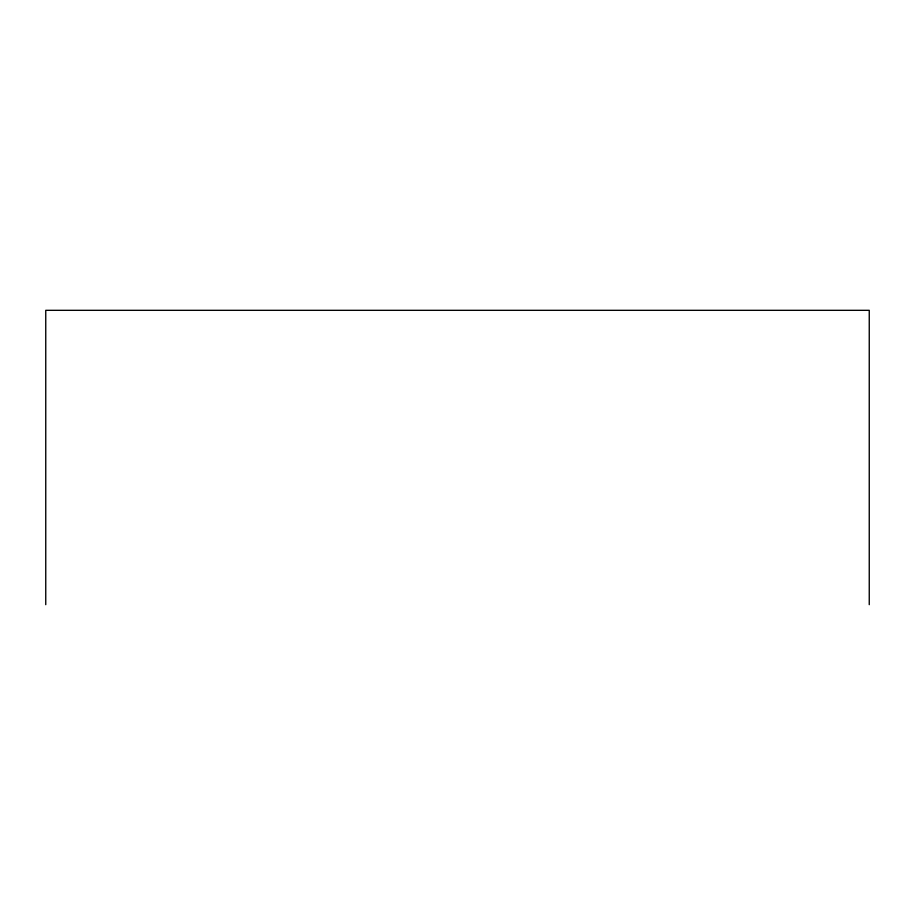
<?xml version="1.0" encoding="UTF-8"?>
<svg xmlns="http://www.w3.org/2000/svg" width="915" height="915" viewBox="0 0 915 915"><rect width="100%" height="100%" fill="white"/><g stroke="black" fill="none" stroke-linecap="round" stroke-linejoin="round"><path stroke-width="1.37" d="M869.25 604.678L869.25 310.322L45.75 310.322L45.75 604.678"/></g></svg>
